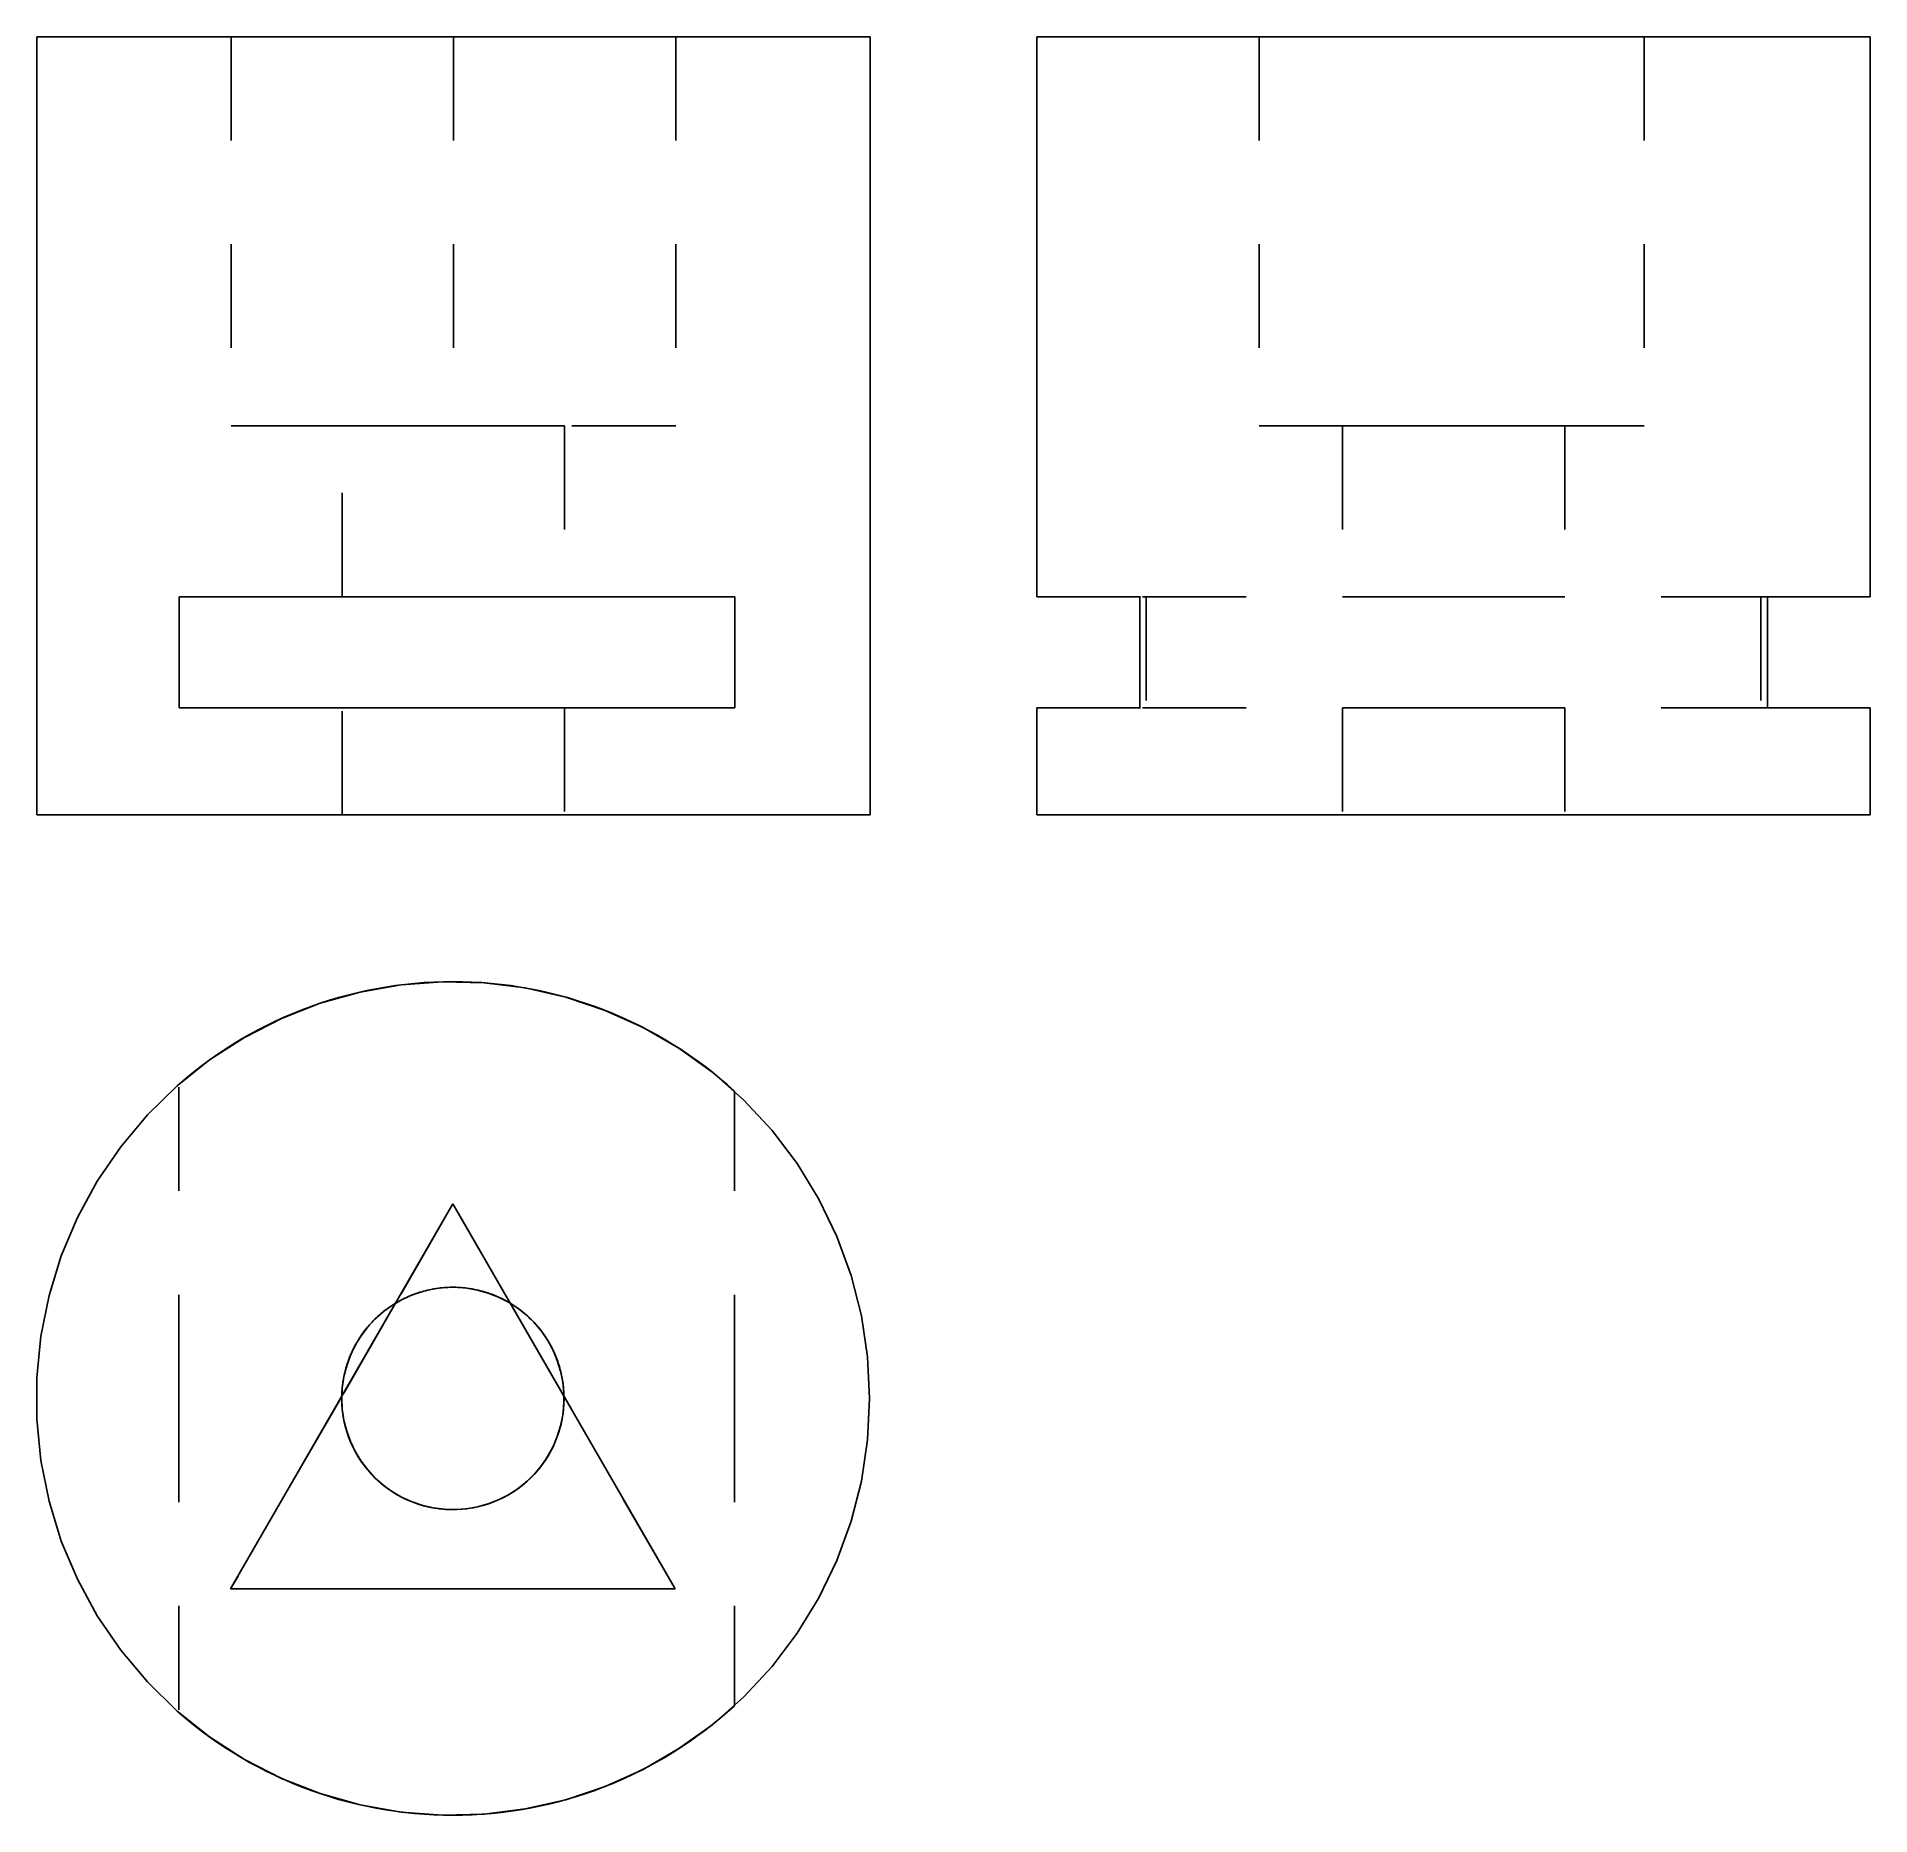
# Model space of a CAD drawing. Extents: x 0 to 1.77, y 0 to 1.71.
import ezdxf

# ---------------------------------------------------------------- set-up
doc = ezdxf.new("R2010")
doc.units = 0
doc.linetypes.add('HIDDEN', pattern=[0.040178, 0.026799, -0.013379])
for name, color, linetype in [('FRONT', 7, 'CONTINUOUS'), ('FRONT_HID', 7, 'HIDDEN'), ('LEFT', 7, 'CONTINUOUS'), ('LEFT_HID', 7, 'HIDDEN'), ('TOP', 7, 'CONTINUOUS'), ('TOP_HID', 7, 'HIDDEN')]:
    doc.layers.add(name, color=color, linetype=linetype)

msp = doc.modelspace()

# ---------------------------------------------------------------- linework, layer by layer
at = {"layer": 'FRONT'}
for p, q in [((0.803571, 1.714286), (0, 1.714286)), ((0, 1.714286), (0, 0.964286)), ((0.803571, 0.964286), (0.803571, 1.714286)), ((0.13747, 1.174496), (0.13747, 1.067353)), ((0.137471, 1.174496), (0.673185, 1.174496)), ((0.673185, 1.174496), (0.673185, 1.067353)), ((0.137471, 1.067353), (0.673185, 1.067353)), ((0.803571, 0.964286), (0, 0.964286))]:
    msp.add_line(p, q, dxfattribs=at)
at = {"layer": 'FRONT_HID', "linetype": 'HIDDEN'}
for p, q in [((0.1875, 1.714286), (0.616071, 1.714286)), ((0.401786, 1.714286), (0.1875, 1.714286)), ((0.1875, 1.714286), (0.1875, 1.339286)), ((0.616071, 1.714286), (0.401786, 1.714286)), ((0.401786, 1.714286), (0.401786, 1.339286)), ((0.616071, 1.714286), (0.616071, 1.339286)), ((0.1875, 1.339286), (0.616071, 1.339286)), ((0.294661, 1.339286), (0.1875, 1.339286)), ((0.294643, 1.174496), (0.294643, 1.339286)), ((0.294643, 1.339286), (0.294661, 1.339286)), ((0.508929, 1.339286), (0.294643, 1.339286)), ((0.346531, 1.339286), (0.294661, 1.339286)), ((0.294661, 1.339286), (0.346531, 1.339286)), ((0.401786, 1.339286), (0.346531, 1.339286)), ((0.346531, 1.339286), (0.45704, 1.339286)), ((0.45704, 1.339286), (0.401786, 1.339286)), ((0.508911, 1.339286), (0.45704, 1.339286)), ((0.45704, 1.339286), (0.508911, 1.339286)), ((0.616071, 1.339286), (0.508911, 1.339286)), ((0.508911, 1.339286), (0.508929, 1.339286)), ((0.508929, 1.339286), (0.508929, 1.174496)), ((0.294643, 1.174496), (0.13747, 1.174496)), ((0.508929, 1.174496), (0.294643, 1.174496)), ((0.294643, 1.174496), (0.508929, 1.174496)), ((0.673185, 1.174496), (0.508929, 1.174496)), ((0.13747, 1.067353), (0.294643, 1.067353)), ((0.508929, 1.067353), (0.294643, 1.067353)), ((0.294643, 1.067353), (0.508929, 1.067353)), ((0.294643, 0.964286), (0.294643, 1.067353)), ((0.508929, 1.067353), (0.673185, 1.067353)), ((0.508929, 1.067353), (0.508929, 0.964286)), ((0.294643, 0.964286), (0.508929, 0.964286)), ((0.508929, 0.964286), (0.294643, 0.964286))]:
    msp.add_line(p, q, dxfattribs=at)
at = {"layer": 'LEFT'}
for p, q in [((0.964286, 1.714286), (1.767857, 1.714286)), ((0.964286, 1.714286), (0.964286, 1.174496)), ((1.767857, 1.714286), (1.767857, 1.174496)), ((1.063467, 1.174496), (0.964286, 1.174496)), ((1.063467, 1.174496), (1.063467, 1.067353)), ((1.668676, 1.174496), (1.668676, 1.067353)), ((1.767857, 1.174496), (1.668676, 1.174496)), ((1.063467, 1.067353), (0.964286, 1.067353)), ((0.964286, 1.067353), (0.964286, 0.964286)), ((1.767857, 1.067353), (1.668676, 1.067353)), ((1.767857, 1.067353), (1.767857, 0.964286)), ((0.964286, 0.964286), (1.767857, 0.964286))]:
    msp.add_line(p, q, dxfattribs=at)
at = {"layer": 'LEFT_HID', "linetype": 'HIDDEN'}
for p, q in [((1.366071, 1.714286), (0.964286, 1.714286)), ((1.178571, 1.714286), (1.549725, 1.714286)), ((1.549725, 1.714286), (1.178571, 1.714286)), ((1.178571, 1.714286), (1.178571, 1.339286)), ((1.767857, 1.714286), (1.366071, 1.714286)), ((1.549725, 1.714286), (1.549725, 1.339286)), ((1.549725, 1.714286), (1.549725, 1.339286)), ((1.274275, 1.339286), (1.178571, 1.339286)), ((1.178571, 1.339286), (1.274275, 1.339286)), ((1.274275, 1.339286), (1.258929, 1.339286)), ((1.258929, 1.339286), (1.274275, 1.339286)), ((1.258929, 1.339286), (1.258929, 1.174496)), ((1.364117, 1.339286), (1.274275, 1.339286)), ((1.274275, 1.339286), (1.364117, 1.339286)), ((1.364117, 1.339286), (1.274275, 1.339286)), ((1.274275, 1.339286), (1.364117, 1.339286)), ((1.549725, 1.339286), (1.364117, 1.339286)), ((1.364117, 1.339286), (1.549725, 1.339286)), ((1.366071, 1.339286), (1.364117, 1.339286)), ((1.364117, 1.339286), (1.473214, 1.339286)), ((1.473214, 1.339286), (1.366071, 1.339286)), ((1.473214, 1.339286), (1.473214, 1.174496)), ((0.964286, 1.174496), (1.069804, 1.174496)), ((1.366071, 1.174496), (1.063467, 1.174496)), ((1.069804, 1.174496), (1.069804, 1.067353)), ((1.366071, 1.174496), (1.069804, 1.174496)), ((1.366071, 1.174496), (1.258929, 1.174496)), ((1.258929, 1.174496), (1.366071, 1.174496)), ((1.366071, 1.174496), (1.668676, 1.174496)), ((1.366071, 1.174496), (1.662339, 1.174496)), ((1.366071, 1.174496), (1.473214, 1.174496)), ((1.473214, 1.174496), (1.366071, 1.174496)), ((1.662339, 1.174496), (1.767857, 1.174496)), ((1.662339, 1.174496), (1.662339, 1.067353)), ((0.964286, 1.067353), (1.069804, 1.067353)), ((1.366071, 1.067353), (1.063467, 1.067353)), ((1.366071, 1.067353), (1.069804, 1.067353)), ((1.366071, 1.067353), (1.258929, 1.067353)), ((1.258929, 1.067353), (1.366071, 1.067353)), ((1.258929, 1.067353), (1.258929, 0.964286)), ((1.366071, 1.067353), (1.668676, 1.067353)), ((1.366071, 1.067353), (1.662339, 1.067353)), ((1.366071, 1.067353), (1.473214, 1.067353)), ((1.473214, 1.067353), (1.366071, 1.067353)), ((1.473214, 1.067353), (1.473214, 0.964286)), ((1.662339, 1.067353), (1.767857, 1.067353)), ((1.366071, 0.964286), (0.964286, 0.964286)), ((1.366071, 0.964286), (1.258929, 0.964286)), ((1.258929, 0.964286), (1.473214, 0.964286)), ((1.767857, 0.964286), (1.366071, 0.964286)), ((1.473214, 0.964286), (1.366071, 0.964286))]:
    msp.add_line(p, q, dxfattribs=at)
at = {"layer": 'TOP'}
for p, q in [((0.351327, 0.800453), (0.311881, 0.793498)), ((0.391269, 0.803447), (0.351327, 0.800453)), ((0.431312, 0.802448), (0.391269, 0.803447)), ((0.471056, 0.797467), (0.431312, 0.802448)), ((0.510106, 0.788554), (0.471056, 0.797467)), ((0.273323, 0.782649), (0.236037, 0.768016)), ((0.311881, 0.793498), (0.273323, 0.782649)), ((0.548075, 0.775797), (0.510106, 0.788554)), ((0.236037, 0.768016), (0.200393, 0.749742)), ((0.584585, 0.759323), (0.548075, 0.775797)), ((0.200393, 0.749742), (0.166746, 0.728011)), ((0.619274, 0.739296), (0.584585, 0.759323)), ((0.166746, 0.728011), (0.13543, 0.703037)), ((0.651796, 0.715914), (0.619274, 0.739296)), ((0.681828, 0.689411), (0.651796, 0.715914)), ((0.13543, 0.703037), (0.106756, 0.675069)), ((0.106756, 0.675069), (0.08101, 0.644386)), ((0.709072, 0.660049), (0.681828, 0.689411)), ((0.733257, 0.62812), (0.709072, 0.660049)), ((0.08101, 0.644386), (0.058446, 0.611291)), ((0.754143, 0.593941), (0.733257, 0.62812)), ((0.058446, 0.611291), (0.03929, 0.576114)), ((0.401286, 0.589286), (0.187001, 0.218132)), ((0.615572, 0.218132), (0.401286, 0.589286)), ((0.771522, 0.557853), (0.754143, 0.593941)), ((0.03929, 0.576114), (0.023731, 0.539205)), ((0.785222, 0.520214), (0.771522, 0.557853)), ((0.023731, 0.539205), (0.011925, 0.500929)), ((0.795106, 0.481398), (0.785222, 0.520214)), ((0.011925, 0.500929), (0.003988, 0.461669)), ((0.347619, 0.494519), (0.349222, 0.495428)), ((0.349222, 0.495428), (0.35084, 0.49631)), ((0.35084, 0.49631), (0.352473, 0.497163)), ((0.352473, 0.497163), (0.354121, 0.497989)), ((0.354121, 0.497989), (0.355783, 0.498786)), ((0.355783, 0.498786), (0.357458, 0.499554)), ((0.357458, 0.499554), (0.359146, 0.500294)), ((0.359146, 0.500294), (0.360847, 0.501004)), ((0.360847, 0.501004), (0.362559, 0.501685)), ((0.362559, 0.501685), (0.364283, 0.502336)), ((0.364283, 0.502336), (0.366018, 0.502958)), ((0.366018, 0.502958), (0.367764, 0.503549)), ((0.367764, 0.503549), (0.369519, 0.504111)), ((0.369519, 0.504111), (0.371284, 0.504642)), ((0.371284, 0.504642), (0.373057, 0.505143)), ((0.373057, 0.505143), (0.374839, 0.505613)), ((0.374839, 0.505613), (0.376629, 0.506053)), ((0.376629, 0.506053), (0.378426, 0.506461)), ((0.378426, 0.506461), (0.38023, 0.506839)), ((0.38023, 0.506839), (0.38204, 0.507186)), ((0.38204, 0.507186), (0.383856, 0.507501)), ((0.383856, 0.507501), (0.385677, 0.507785)), ((0.385677, 0.507785), (0.387502, 0.508038)), ((0.387502, 0.508038), (0.389332, 0.50826)), ((0.389332, 0.50826), (0.391165, 0.508449)), ((0.391165, 0.508449), (0.393001, 0.508608)), ((0.393001, 0.508608), (0.39484, 0.508734)), ((0.39484, 0.508734), (0.39668, 0.50883)), ((0.39668, 0.50883), (0.398522, 0.508893)), ((0.398522, 0.508893), (0.400365, 0.508925)), ((0.400365, 0.508925), (0.402208, 0.508925)), ((0.402208, 0.508925), (0.40405, 0.508893)), ((0.40405, 0.508893), (0.405892, 0.50883)), ((0.405892, 0.50883), (0.407733, 0.508734)), ((0.407733, 0.508734), (0.409571, 0.508608)), ((0.409571, 0.508608), (0.411408, 0.508449)), ((0.411408, 0.508449), (0.413241, 0.50826)), ((0.413241, 0.50826), (0.41507, 0.508038)), ((0.41507, 0.508038), (0.416896, 0.507785)), ((0.416896, 0.507785), (0.418717, 0.507501)), ((0.418717, 0.507501), (0.420533, 0.507186)), ((0.420533, 0.507186), (0.422343, 0.506839)), ((0.422343, 0.506839), (0.424146, 0.506461)), ((0.424146, 0.506461), (0.425944, 0.506053)), ((0.425944, 0.506053), (0.427733, 0.505613)), ((0.427733, 0.505613), (0.429515, 0.505143)), ((0.429515, 0.505143), (0.431289, 0.504642)), ((0.431289, 0.504642), (0.433054, 0.504111)), ((0.433054, 0.504111), (0.434809, 0.503549)), ((0.434809, 0.503549), (0.436554, 0.502958)), ((0.436554, 0.502958), (0.438289, 0.502336)), ((0.438289, 0.502336), (0.440013, 0.501685)), ((0.440013, 0.501685), (0.441726, 0.501004)), ((0.441726, 0.501004), (0.443426, 0.500294)), ((0.443426, 0.500294), (0.445115, 0.499554)), ((0.445115, 0.499554), (0.44679, 0.498786)), ((0.44679, 0.498786), (0.448451, 0.497989)), ((0.448451, 0.497989), (0.450099, 0.497163)), ((0.450099, 0.497163), (0.451733, 0.49631)), ((0.451733, 0.49631), (0.453351, 0.495428)), ((0.453351, 0.495428), (0.454954, 0.494519)), ((0.346032, 0.493582), (0.347619, 0.494519)), ((0.454954, 0.494519), (0.456541, 0.493582)), ((0.801075, 0.441791), (0.795106, 0.481398)), ((0.003988, 0.461669), (0, 0.421813)), ((0.803072, 0.401786), (0.801075, 0.441791)), ((0, 0.421813), (0, 0.381758)), ((0.294143, 0.401786), (0.294161, 0.40374)), ((0.294278, 0.396414), (0.294143, 0.401786)), ((0.294682, 0.391056), (0.294278, 0.396414)), ((0.295354, 0.385725), (0.294682, 0.391056)), ((0.508068, 0.393002), (0.507494, 0.387659)), ((0.508375, 0.398366), (0.508068, 0.393002)), ((0.508411, 0.40374), (0.508375, 0.398366)), ((0.801075, 0.361781), (0.803072, 0.401786)), ((0, 0.381758), (0.003988, 0.341903)), ((0.296292, 0.380434), (0.295354, 0.385725)), ((0.297495, 0.375197), (0.296292, 0.380434)), ((0.298958, 0.370027), (0.297495, 0.375197)), ((0.504176, 0.371898), (0.502548, 0.366778)), ((0.505545, 0.377094), (0.504176, 0.371898)), ((0.506652, 0.382352), (0.505545, 0.377094)), ((0.507494, 0.387659), (0.506652, 0.382352)), ((0.300679, 0.364937), (0.298958, 0.370027)), ((0.302653, 0.359939), (0.300679, 0.364937)), ((0.304875, 0.355047), (0.302653, 0.359939)), ((0.30734, 0.350272), (0.304875, 0.355047)), ((0.498534, 0.356813), (0.496157, 0.351994)), ((0.500666, 0.361745), (0.498534, 0.356813)), ((0.502548, 0.366778), (0.500666, 0.361745)), ((0.795106, 0.322173), (0.801075, 0.361781)), ((0.003988, 0.341903), (0.011925, 0.302642)), ((0.310041, 0.345627), (0.30734, 0.350272)), ((0.312971, 0.341123), (0.310041, 0.345627)), ((0.316123, 0.336771), (0.312971, 0.341123)), ((0.31949, 0.332584), (0.316123, 0.336771)), ((0.487621, 0.338335), (0.484331, 0.334087)), ((0.490693, 0.342744), (0.487621, 0.338335)), ((0.493541, 0.3473), (0.490693, 0.342744)), ((0.496157, 0.351994), (0.493541, 0.3473)), ((0.323062, 0.32857), (0.31949, 0.332584)), ((0.326831, 0.32474), (0.323062, 0.32857)), ((0.330788, 0.321104), (0.326831, 0.32474)), ((0.334921, 0.317671), (0.330788, 0.321104)), ((0.469174, 0.318895), (0.464933, 0.315596)), ((0.473245, 0.322403), (0.469174, 0.318895)), ((0.477134, 0.326111), (0.473245, 0.322403)), ((0.480833, 0.330008), (0.477134, 0.326111)), ((0.484331, 0.334087), (0.480833, 0.330008)), ((0.785222, 0.283357), (0.795106, 0.322173)), ((0.011925, 0.302642), (0.023731, 0.264367)), ((0.339222, 0.31445), (0.334921, 0.317671)), ((0.343678, 0.311448), (0.339222, 0.31445)), ((0.34828, 0.308673), (0.343678, 0.311448)), ((0.353015, 0.306133), (0.34828, 0.308673)), ((0.357871, 0.303833), (0.353015, 0.306133)), ((0.362836, 0.30178), (0.357871, 0.303833)), ((0.367899, 0.299978), (0.362836, 0.30178)), ((0.436525, 0.300604), (0.431408, 0.298964)), ((0.441553, 0.302498), (0.436525, 0.300604)), ((0.446481, 0.304641), (0.441553, 0.302498)), ((0.451294, 0.307029), (0.446481, 0.304641)), ((0.455982, 0.309655), (0.451294, 0.307029)), ((0.460532, 0.312513), (0.455982, 0.309655)), ((0.464933, 0.315596), (0.460532, 0.312513)), ((0.373045, 0.298432), (0.367899, 0.299978)), ((0.378262, 0.297146), (0.373045, 0.298432)), ((0.383537, 0.296123), (0.378262, 0.297146)), ((0.388857, 0.295366), (0.383537, 0.296123)), ((0.394208, 0.294877), (0.388857, 0.295366)), ((0.399576, 0.294656), (0.394208, 0.294877)), ((0.40495, 0.294705), (0.399576, 0.294656)), ((0.410313, 0.295024), (0.40495, 0.294705)), ((0.415655, 0.295611), (0.410313, 0.295024)), ((0.42096, 0.296465), (0.415655, 0.295611)), ((0.426215, 0.297583), (0.42096, 0.296465)), ((0.431408, 0.298964), (0.426215, 0.297583)), ((0.771522, 0.245718), (0.785222, 0.283357)), ((0.023731, 0.264367), (0.03929, 0.227457)), ((0.754143, 0.20963), (0.771522, 0.245718)), ((0.03929, 0.227457), (0.058446, 0.19228)), ((0.187001, 0.218132), (0.615572, 0.218132)), ((0.733257, 0.175452), (0.754143, 0.20963)), ((0.058446, 0.19228), (0.08101, 0.159186)), ((0.08101, 0.159186), (0.106756, 0.128502)), ((0.709072, 0.143523), (0.733257, 0.175452)), ((0.681828, 0.114161), (0.709072, 0.143523)), ((0.106756, 0.128502), (0.13543, 0.100534)), ((0.651796, 0.087657), (0.681828, 0.114161)), ((0.13543, 0.100534), (0.166746, 0.075561)), ((0.166746, 0.075561), (0.200393, 0.053829)), ((0.619274, 0.064275), (0.651796, 0.087657)), ((0.200393, 0.053829), (0.236037, 0.035556)), ((0.584585, 0.044248), (0.619274, 0.064275)), ((0.236037, 0.035556), (0.273323, 0.020922)), ((0.548075, 0.027774), (0.584585, 0.044248)), ((0.273323, 0.020922), (0.311881, 0.010074)), ((0.510106, 0.015017), (0.548075, 0.027774)), ((0.311881, 0.010074), (0.351327, 0.003118)), ((0.351327, 0.003118), (0.391269, 0.000125)), ((0.391269, 0.000125), (0.431312, 0.001123)), ((0.431312, 0.001123), (0.471056, 0.006104)), ((0.471056, 0.006104), (0.510106, 0.015017))]:
    msp.add_line(p, q, dxfattribs=at)
at = {"layer": 'TOP_HID', "linetype": 'HIDDEN'}
for p, q in [((0.318211, 0.794889), (0.32734, 0.796708)), ((0.318211, 0.794889), (0.32734, 0.796708)), ((0.32734, 0.796708), (0.336508, 0.798315)), ((0.32734, 0.796708), (0.336508, 0.798315)), ((0.336508, 0.798315), (0.345712, 0.799709)), ((0.336508, 0.798315), (0.345712, 0.799709)), ((0.345712, 0.799709), (0.354945, 0.80089)), ((0.345712, 0.799709), (0.354945, 0.80089)), ((0.354945, 0.80089), (0.364203, 0.801856)), ((0.354945, 0.80089), (0.364203, 0.801856)), ((0.364203, 0.801856), (0.373481, 0.802608)), ((0.364203, 0.801856), (0.373481, 0.802608)), ((0.373481, 0.802608), (0.382774, 0.803145)), ((0.373481, 0.802608), (0.382774, 0.803145)), ((0.382774, 0.803145), (0.392077, 0.803466)), ((0.382774, 0.803145), (0.392077, 0.803466)), ((0.392077, 0.803466), (0.401384, 0.803571)), ((0.392077, 0.803466), (0.401384, 0.803571)), ((0.401384, 0.803571), (0.410692, 0.803461)), ((0.401384, 0.803571), (0.410692, 0.803461)), ((0.410692, 0.803461), (0.419995, 0.803136)), ((0.410692, 0.803461), (0.419995, 0.803136)), ((0.419995, 0.803136), (0.429287, 0.802595)), ((0.419995, 0.803136), (0.429287, 0.802595)), ((0.429287, 0.802595), (0.438565, 0.801838)), ((0.429287, 0.802595), (0.438565, 0.801838)), ((0.438565, 0.801838), (0.447822, 0.800867)), ((0.438565, 0.801838), (0.447822, 0.800867)), ((0.447822, 0.800867), (0.457055, 0.799682)), ((0.447822, 0.800867), (0.457055, 0.799682)), ((0.457055, 0.799682), (0.466258, 0.798283)), ((0.457055, 0.799682), (0.466258, 0.798283)), ((0.466258, 0.798283), (0.475425, 0.796672)), ((0.466258, 0.798283), (0.475425, 0.796672)), ((0.475425, 0.796672), (0.484553, 0.794848)), ((0.475425, 0.796672), (0.484553, 0.794848)), ((0.255828, 0.776317), (0.264544, 0.779586)), ((0.255828, 0.776317), (0.264544, 0.779586)), ((0.264544, 0.779586), (0.273333, 0.782653)), ((0.264544, 0.779586), (0.273333, 0.782653)), ((0.273333, 0.782653), (0.28219, 0.785515)), ((0.273333, 0.782653), (0.28219, 0.785515)), ((0.28219, 0.785515), (0.291111, 0.788171)), ((0.28219, 0.785515), (0.291111, 0.788171)), ((0.291111, 0.788171), (0.300092, 0.790619)), ((0.291111, 0.788171), (0.300092, 0.790619)), ((0.300092, 0.790619), (0.309127, 0.792859)), ((0.300092, 0.790619), (0.309127, 0.792859)), ((0.309127, 0.792859), (0.318211, 0.794889)), ((0.309127, 0.792859), (0.318211, 0.794889)), ((0.484553, 0.794848), (0.493637, 0.792814)), ((0.484553, 0.794848), (0.493637, 0.792814)), ((0.493637, 0.792814), (0.50267, 0.79057)), ((0.493637, 0.792814), (0.50267, 0.79057)), ((0.50267, 0.79057), (0.51165, 0.788117)), ((0.50267, 0.79057), (0.51165, 0.788117)), ((0.51165, 0.788117), (0.52057, 0.785456)), ((0.51165, 0.788117), (0.52057, 0.785456)), ((0.52057, 0.785456), (0.529426, 0.78259)), ((0.52057, 0.785456), (0.529426, 0.78259)), ((0.529426, 0.78259), (0.538213, 0.779519)), ((0.529426, 0.78259), (0.538213, 0.779519)), ((0.538213, 0.779519), (0.546927, 0.776246)), ((0.538213, 0.779519), (0.546927, 0.776246)), ((0.213515, 0.756995), (0.221794, 0.761249)), ((0.213515, 0.756995), (0.221794, 0.761249)), ((0.221794, 0.761249), (0.230169, 0.765311)), ((0.221794, 0.761249), (0.230169, 0.765311)), ((0.230169, 0.765311), (0.238637, 0.769178)), ((0.230169, 0.765311), (0.238637, 0.769178)), ((0.238637, 0.769178), (0.247191, 0.772847)), ((0.238637, 0.769178), (0.247191, 0.772847)), ((0.247191, 0.772847), (0.255828, 0.776317)), ((0.247191, 0.772847), (0.255828, 0.776317)), ((0.546927, 0.776246), (0.555563, 0.772772)), ((0.546927, 0.776246), (0.555563, 0.772772)), ((0.555563, 0.772772), (0.564115, 0.769098)), ((0.555563, 0.772772), (0.564115, 0.769098)), ((0.564115, 0.769098), (0.572581, 0.765228)), ((0.564115, 0.769098), (0.572581, 0.765228)), ((0.572581, 0.765228), (0.580954, 0.761162)), ((0.572581, 0.765228), (0.580954, 0.761162)), ((0.580954, 0.761162), (0.589231, 0.756903)), ((0.580954, 0.761162), (0.589231, 0.756903)), ((0.18145, 0.738094), (0.189299, 0.743097)), ((0.18145, 0.738094), (0.189299, 0.743097)), ((0.189299, 0.743097), (0.197263, 0.747916)), ((0.189299, 0.743097), (0.197263, 0.747916)), ((0.197263, 0.747916), (0.205336, 0.75255)), ((0.197263, 0.747916), (0.205336, 0.75255)), ((0.205336, 0.75255), (0.213515, 0.756995)), ((0.205336, 0.75255), (0.213515, 0.756995)), ((0.589231, 0.756903), (0.597407, 0.752454)), ((0.589231, 0.756903), (0.597407, 0.752454)), ((0.597407, 0.752454), (0.605478, 0.747817)), ((0.597407, 0.752454), (0.605478, 0.747817)), ((0.605478, 0.747817), (0.61344, 0.742993)), ((0.605478, 0.747817), (0.61344, 0.742993)), ((0.61344, 0.742993), (0.621287, 0.737987)), ((0.61344, 0.742993), (0.621287, 0.737987)), ((0.158624, 0.722015), (0.166108, 0.727551)), ((0.158624, 0.722015), (0.166108, 0.727551)), ((0.166108, 0.727551), (0.173718, 0.732912)), ((0.166108, 0.727551), (0.173718, 0.732912)), ((0.173718, 0.732912), (0.18145, 0.738094)), ((0.173718, 0.732912), (0.18145, 0.738094)), ((0.621287, 0.737987), (0.629016, 0.7328)), ((0.621287, 0.737987), (0.629016, 0.7328)), ((0.629016, 0.7328), (0.636624, 0.727436)), ((0.629016, 0.7328), (0.636624, 0.727436)), ((0.636624, 0.727436), (0.644104, 0.721897)), ((0.636624, 0.727436), (0.644104, 0.721897)), ((0.136971, 0.70439), (0.144052, 0.710432)), ((0.136971, 0.70439), (0.144052, 0.710432)), ((0.144052, 0.710432), (0.151271, 0.716308)), ((0.144052, 0.710432), (0.151271, 0.716308)), ((0.151271, 0.716308), (0.158624, 0.722015)), ((0.151271, 0.716308), (0.158624, 0.722015)), ((0.644104, 0.721897), (0.651455, 0.716186)), ((0.644104, 0.721897), (0.651455, 0.716186)), ((0.651455, 0.716186), (0.658671, 0.710306)), ((0.651455, 0.716186), (0.658671, 0.710306)), ((0.658671, 0.710306), (0.665749, 0.704261)), ((0.658671, 0.710306), (0.665749, 0.704261)), ((0.136971, 0.401786), (0.136971, 0.70439)), ((0.136971, 0.401786), (0.136971, 0.70439)), ((0.665749, 0.704261), (0.672685, 0.698053)), ((0.665749, 0.704261), (0.672685, 0.698053)), ((0.672685, 0.401786), (0.672685, 0.698053)), ((0.672685, 0.401786), (0.672685, 0.698053)), ((0.401286, 0.589286), (0.346032, 0.493582)), ((0.456541, 0.493582), (0.401286, 0.589286)), ((0.343156, 0.491788), (0.352407, 0.497129)), ((0.347715, 0.494574), (0.352407, 0.497129)), ((0.347715, 0.494574), (0.352407, 0.497129)), ((0.352407, 0.497129), (0.362143, 0.501522)), ((0.352407, 0.497129), (0.35722, 0.499447)), ((0.352407, 0.497129), (0.35722, 0.499447)), ((0.35722, 0.499447), (0.362143, 0.501522)), ((0.35722, 0.499447), (0.362143, 0.501522)), ((0.362143, 0.501522), (0.372268, 0.504924)), ((0.362143, 0.501522), (0.367163, 0.503349)), ((0.362143, 0.501522), (0.367163, 0.503349)), ((0.367163, 0.503349), (0.372268, 0.504924)), ((0.367163, 0.503349), (0.372268, 0.504924)), ((0.372268, 0.504924), (0.382681, 0.507301)), ((0.372268, 0.504924), (0.377445, 0.506242)), ((0.372268, 0.504924), (0.377445, 0.506242)), ((0.377445, 0.506242), (0.382681, 0.507301)), ((0.377445, 0.506242), (0.382681, 0.507301)), ((0.382681, 0.507301), (0.393279, 0.508629)), ((0.382681, 0.507301), (0.387964, 0.508097)), ((0.382681, 0.507301), (0.387964, 0.508097)), ((0.387964, 0.508097), (0.393279, 0.508629)), ((0.387964, 0.508097), (0.393279, 0.508629)), ((0.393279, 0.508629), (0.403957, 0.508895)), ((0.393279, 0.508629), (0.398615, 0.508895)), ((0.393279, 0.508629), (0.398615, 0.508895)), ((0.398615, 0.508895), (0.403957, 0.508895)), ((0.398615, 0.508895), (0.403957, 0.508895)), ((0.403957, 0.508895), (0.414609, 0.508097)), ((0.403957, 0.508895), (0.409293, 0.508629)), ((0.403957, 0.508895), (0.409293, 0.508629)), ((0.409293, 0.508629), (0.414609, 0.508097)), ((0.409293, 0.508629), (0.414609, 0.508097)), ((0.414609, 0.508097), (0.425128, 0.506242)), ((0.414609, 0.508097), (0.419891, 0.507301)), ((0.414609, 0.508097), (0.419891, 0.507301)), ((0.419891, 0.507301), (0.425128, 0.506242)), ((0.419891, 0.507301), (0.425128, 0.506242)), ((0.425128, 0.506242), (0.43541, 0.503349)), ((0.425128, 0.506242), (0.430305, 0.504924)), ((0.425128, 0.506242), (0.430305, 0.504924)), ((0.430305, 0.504924), (0.43541, 0.503349)), ((0.430305, 0.504924), (0.43541, 0.503349)), ((0.43541, 0.503349), (0.445353, 0.499447)), ((0.43541, 0.503349), (0.44043, 0.501522)), ((0.43541, 0.503349), (0.44043, 0.501522)), ((0.44043, 0.501522), (0.445353, 0.499447)), ((0.44043, 0.501522), (0.445353, 0.499447)), ((0.445353, 0.499447), (0.454858, 0.494574)), ((0.445353, 0.499447), (0.450166, 0.497129)), ((0.445353, 0.499447), (0.450166, 0.497129)), ((0.450166, 0.497129), (0.454858, 0.494574)), ((0.450166, 0.497129), (0.454858, 0.494574)), ((0.346032, 0.493582), (0.294161, 0.40374)), ((0.31921, 0.470656), (0.326475, 0.478486)), ((0.322745, 0.474661), (0.326475, 0.478486)), ((0.322745, 0.474661), (0.326475, 0.478486)), ((0.324537, 0.476546), (0.325746, 0.477768)), ((0.325746, 0.477768), (0.326975, 0.47897)), ((0.326475, 0.478486), (0.334484, 0.485553)), ((0.326475, 0.478486), (0.330391, 0.482119)), ((0.326475, 0.478486), (0.330391, 0.482119)), ((0.326975, 0.47897), (0.328222, 0.480152)), ((0.328222, 0.480152), (0.329489, 0.481314)), ((0.329489, 0.481314), (0.330774, 0.482455)), ((0.330391, 0.482119), (0.334484, 0.485553)), ((0.330391, 0.482119), (0.334484, 0.485553)), ((0.330774, 0.482455), (0.332077, 0.483576)), ((0.332077, 0.483576), (0.333398, 0.484676)), ((0.333398, 0.484676), (0.334737, 0.485754)), ((0.334484, 0.485553), (0.343156, 0.491788)), ((0.334484, 0.485553), (0.338742, 0.488779)), ((0.334484, 0.485553), (0.338742, 0.488779)), ((0.334737, 0.485754), (0.336092, 0.486811)), ((0.336092, 0.486811), (0.337465, 0.487846)), ((0.337465, 0.487846), (0.338854, 0.488859)), ((0.338742, 0.488779), (0.343156, 0.491788)), ((0.338742, 0.488779), (0.343156, 0.491788)), ((0.338854, 0.488859), (0.340259, 0.489849)), ((0.340259, 0.489849), (0.341679, 0.490817)), ((0.341679, 0.490817), (0.343115, 0.491762)), ((0.343115, 0.491762), (0.344566, 0.492683)), ((0.343156, 0.491788), (0.347715, 0.494574)), ((0.343156, 0.491788), (0.347715, 0.494574)), ((0.344566, 0.492683), (0.346032, 0.493582)), ((0.454858, 0.494574), (0.46383, 0.488779)), ((0.454858, 0.494574), (0.459416, 0.491788)), ((0.454858, 0.494574), (0.459416, 0.491788)), ((0.508411, 0.40374), (0.456541, 0.493582)), ((0.456541, 0.493582), (0.458007, 0.492683)), ((0.458007, 0.492683), (0.459457, 0.491762)), ((0.459416, 0.491788), (0.46383, 0.488779)), ((0.459416, 0.491788), (0.46383, 0.488779)), ((0.459457, 0.491762), (0.460893, 0.490817)), ((0.460893, 0.490817), (0.462314, 0.489849)), ((0.462314, 0.489849), (0.463719, 0.488859)), ((0.463719, 0.488859), (0.465108, 0.487846)), ((0.46383, 0.488779), (0.472181, 0.482119)), ((0.46383, 0.488779), (0.468089, 0.485553)), ((0.46383, 0.488779), (0.468089, 0.485553)), ((0.465108, 0.487846), (0.46648, 0.486811)), ((0.46648, 0.486811), (0.467836, 0.485754)), ((0.467836, 0.485754), (0.469174, 0.484676)), ((0.468089, 0.485553), (0.472181, 0.482119)), ((0.468089, 0.485553), (0.472181, 0.482119)), ((0.469174, 0.484676), (0.470495, 0.483576)), ((0.470495, 0.483576), (0.471799, 0.482455)), ((0.471799, 0.482455), (0.473084, 0.481314)), ((0.472181, 0.482119), (0.479828, 0.474661)), ((0.472181, 0.482119), (0.476097, 0.478486)), ((0.472181, 0.482119), (0.476097, 0.478486)), ((0.473084, 0.481314), (0.47435, 0.480152)), ((0.47435, 0.480152), (0.475598, 0.47897)), ((0.475598, 0.47897), (0.476827, 0.477768)), ((0.476097, 0.478486), (0.479828, 0.474661)), ((0.476097, 0.478486), (0.479828, 0.474661)), ((0.476827, 0.477768), (0.478036, 0.476546)), ((0.307191, 0.453027), (0.312761, 0.462141)), ((0.309862, 0.457654), (0.312761, 0.462141)), ((0.309862, 0.457654), (0.312761, 0.462141)), ((0.310721, 0.459035), (0.311651, 0.46048)), ((0.311651, 0.46048), (0.312604, 0.461911)), ((0.312604, 0.461911), (0.31358, 0.463326)), ((0.312761, 0.462141), (0.31921, 0.470656)), ((0.312761, 0.462141), (0.315879, 0.466479)), ((0.312761, 0.462141), (0.315879, 0.466479)), ((0.31358, 0.463326), (0.314578, 0.464725)), ((0.314578, 0.464725), (0.315599, 0.466108)), ((0.315599, 0.466108), (0.316642, 0.467474)), ((0.315879, 0.466479), (0.31921, 0.470656)), ((0.315879, 0.466479), (0.31921, 0.470656)), ((0.316642, 0.467474), (0.317707, 0.468823)), ((0.317707, 0.468823), (0.318793, 0.470156)), ((0.318793, 0.470156), (0.3199, 0.47147)), ((0.31921, 0.470656), (0.322745, 0.474661)), ((0.31921, 0.470656), (0.322745, 0.474661)), ((0.3199, 0.47147), (0.321029, 0.472767)), ((0.321029, 0.472767), (0.322178, 0.474045)), ((0.322178, 0.474045), (0.323347, 0.475305)), ((0.323347, 0.475305), (0.324537, 0.476546)), ((0.478036, 0.476546), (0.479225, 0.475305)), ((0.479225, 0.475305), (0.480395, 0.474045)), ((0.479828, 0.474661), (0.486693, 0.466479)), ((0.479828, 0.474661), (0.483362, 0.470656)), ((0.479828, 0.474661), (0.483362, 0.470656)), ((0.480395, 0.474045), (0.481544, 0.472767)), ((0.481544, 0.472767), (0.482672, 0.47147)), ((0.482672, 0.47147), (0.48378, 0.470156)), ((0.483362, 0.470656), (0.486693, 0.466479)), ((0.483362, 0.470656), (0.486693, 0.466479)), ((0.48378, 0.470156), (0.484866, 0.468823)), ((0.484866, 0.468823), (0.485931, 0.467474)), ((0.485931, 0.467474), (0.486973, 0.466108)), ((0.486693, 0.466479), (0.49271, 0.457654)), ((0.486693, 0.466479), (0.489812, 0.462141)), ((0.486693, 0.466479), (0.489812, 0.462141)), ((0.486973, 0.466108), (0.487994, 0.464725)), ((0.487994, 0.464725), (0.488993, 0.463326)), ((0.488993, 0.463326), (0.489969, 0.461911)), ((0.489812, 0.462141), (0.49271, 0.457654)), ((0.489812, 0.462141), (0.49271, 0.457654)), ((0.489969, 0.461911), (0.490922, 0.46048)), ((0.490922, 0.46048), (0.491852, 0.459035)), ((0.298903, 0.433367), (0.302557, 0.443404)), ((0.300605, 0.438431), (0.302557, 0.443404)), ((0.300605, 0.438431), (0.302557, 0.443404)), ((0.30144, 0.440649), (0.302076, 0.442246)), ((0.302076, 0.442246), (0.302738, 0.443832)), ((0.302557, 0.443404), (0.307191, 0.453027)), ((0.302557, 0.443404), (0.304754, 0.448273)), ((0.302557, 0.443404), (0.304754, 0.448273)), ((0.302738, 0.443832), (0.303426, 0.445408)), ((0.303426, 0.445408), (0.304138, 0.446972)), ((0.304138, 0.446972), (0.304875, 0.448525)), ((0.304754, 0.448273), (0.307191, 0.453027)), ((0.304754, 0.448273), (0.307191, 0.453027)), ((0.304875, 0.448525), (0.305638, 0.450065)), ((0.305638, 0.450065), (0.306424, 0.451593)), ((0.306424, 0.451593), (0.307236, 0.453109)), ((0.307191, 0.453027), (0.309862, 0.457654)), ((0.307191, 0.453027), (0.309862, 0.457654)), ((0.307236, 0.453109), (0.308071, 0.454611)), ((0.308071, 0.454611), (0.308931, 0.4561)), ((0.308931, 0.4561), (0.309814, 0.457574)), ((0.309814, 0.457574), (0.310721, 0.459035)), ((0.491852, 0.459035), (0.492759, 0.457574)), ((0.49271, 0.457654), (0.497819, 0.448273)), ((0.49271, 0.457654), (0.495381, 0.453027)), ((0.49271, 0.457654), (0.495381, 0.453027)), ((0.492759, 0.457574), (0.493642, 0.4561)), ((0.493642, 0.4561), (0.494501, 0.454611)), ((0.494501, 0.454611), (0.495337, 0.453109)), ((0.495337, 0.453109), (0.496148, 0.451593)), ((0.495381, 0.453027), (0.497819, 0.448273)), ((0.495381, 0.453027), (0.497819, 0.448273)), ((0.496148, 0.451593), (0.496935, 0.450065)), ((0.496935, 0.450065), (0.497697, 0.448525)), ((0.497697, 0.448525), (0.498435, 0.446972)), ((0.497819, 0.448273), (0.501968, 0.438431)), ((0.497819, 0.448273), (0.500016, 0.443404)), ((0.497819, 0.448273), (0.500016, 0.443404)), ((0.498435, 0.446972), (0.499147, 0.445408)), ((0.499147, 0.445408), (0.499834, 0.443832)), ((0.499834, 0.443832), (0.500496, 0.442246)), ((0.500016, 0.443404), (0.501968, 0.438431)), ((0.500016, 0.443404), (0.501968, 0.438431)), ((0.500496, 0.442246), (0.501132, 0.440649)), ((0.296268, 0.423016), (0.298903, 0.433367)), ((0.296268, 0.423016), (0.297457, 0.428224)), ((0.296268, 0.423016), (0.297457, 0.428224)), ((0.296514, 0.4242), (0.296887, 0.425878)), ((0.296887, 0.425878), (0.297287, 0.42755)), ((0.297287, 0.42755), (0.297714, 0.429215)), ((0.297457, 0.428224), (0.298903, 0.433367)), ((0.297457, 0.428224), (0.298903, 0.433367)), ((0.297714, 0.429215), (0.298167, 0.430873)), ((0.298167, 0.430873), (0.298647, 0.432523)), ((0.298647, 0.432523), (0.299153, 0.434166)), ((0.298903, 0.433367), (0.300605, 0.438431)), ((0.298903, 0.433367), (0.300605, 0.438431)), ((0.299153, 0.434166), (0.299686, 0.4358)), ((0.299686, 0.4358), (0.300245, 0.437426)), ((0.300245, 0.437426), (0.30083, 0.439042)), ((0.30083, 0.439042), (0.30144, 0.440649)), ((0.501132, 0.440649), (0.501743, 0.439042)), ((0.501743, 0.439042), (0.502328, 0.437426)), ((0.501968, 0.438431), (0.505116, 0.428224)), ((0.501968, 0.438431), (0.503669, 0.433367)), ((0.501968, 0.438431), (0.503669, 0.433367)), ((0.502328, 0.437426), (0.502886, 0.4358)), ((0.502886, 0.4358), (0.503419, 0.434166)), ((0.503419, 0.434166), (0.503925, 0.432523)), ((0.503669, 0.433367), (0.505116, 0.428224)), ((0.503669, 0.433367), (0.505116, 0.428224)), ((0.503925, 0.432523), (0.504405, 0.430873)), ((0.504405, 0.430873), (0.504859, 0.429215)), ((0.504859, 0.429215), (0.505285, 0.42755)), ((0.505116, 0.428224), (0.507232, 0.417755)), ((0.505116, 0.428224), (0.506305, 0.423016)), ((0.505116, 0.428224), (0.506305, 0.423016)), ((0.505285, 0.42755), (0.505685, 0.425878)), ((0.505685, 0.425878), (0.506058, 0.4242)), ((0.294143, 0.401786), (0.294676, 0.412454)), ((0.294143, 0.401786), (0.294277, 0.407126)), ((0.294143, 0.401786), (0.294277, 0.407126)), ((0.294206, 0.405458), (0.294279, 0.407175)), ((0.294277, 0.407126), (0.294676, 0.412454)), ((0.294277, 0.407126), (0.294676, 0.412454)), ((0.294279, 0.407175), (0.294379, 0.408891)), ((0.294379, 0.408891), (0.294507, 0.410605)), ((0.294507, 0.410605), (0.294662, 0.412317)), ((0.294662, 0.412317), (0.294845, 0.414026)), ((0.294676, 0.412454), (0.296268, 0.423016)), ((0.294676, 0.412454), (0.29534, 0.417755)), ((0.294676, 0.412454), (0.29534, 0.417755)), ((0.294845, 0.414026), (0.295055, 0.415732)), ((0.295055, 0.415732), (0.295292, 0.417435)), ((0.295292, 0.417435), (0.295557, 0.419133)), ((0.29534, 0.417755), (0.296268, 0.423016)), ((0.29534, 0.417755), (0.296268, 0.423016)), ((0.295557, 0.419133), (0.295849, 0.420827)), ((0.295849, 0.420827), (0.296168, 0.422516)), ((0.296168, 0.422516), (0.296514, 0.4242)), ((0.506058, 0.4242), (0.506404, 0.422516)), ((0.506305, 0.423016), (0.507232, 0.417755)), ((0.506305, 0.423016), (0.507232, 0.417755)), ((0.506404, 0.422516), (0.506724, 0.420827)), ((0.506724, 0.420827), (0.507015, 0.419133)), ((0.507015, 0.419133), (0.50728, 0.417435)), ((0.507232, 0.417755), (0.508296, 0.407126)), ((0.507232, 0.417755), (0.507897, 0.412454)), ((0.507232, 0.417755), (0.507897, 0.412454)), ((0.50728, 0.417435), (0.507518, 0.415732)), ((0.507518, 0.415732), (0.507728, 0.414026)), ((0.507728, 0.414026), (0.50791, 0.412317)), ((0.507897, 0.412454), (0.508296, 0.407126)), ((0.507897, 0.412454), (0.508296, 0.407126)), ((0.50791, 0.412317), (0.508065, 0.410605)), ((0.508065, 0.410605), (0.508193, 0.408891)), ((0.508193, 0.408891), (0.508293, 0.407175)), ((0.508293, 0.407175), (0.508366, 0.405458)), ((0.508296, 0.407126), (0.508296, 0.396445)), ((0.508296, 0.407126), (0.508429, 0.401786)), ((0.508296, 0.407126), (0.508429, 0.401786)), ((0.136971, 0.401786), (0.136971, 0.099182)), ((0.136971, 0.401786), (0.136971, 0.099182)), ((0.294161, 0.40374), (0.187001, 0.218132)), ((0.294676, 0.391118), (0.294143, 0.401786)), ((0.294277, 0.396445), (0.294143, 0.401786)), ((0.294277, 0.396445), (0.294143, 0.401786)), ((0.294161, 0.40374), (0.294206, 0.405458)), ((0.294676, 0.391118), (0.294277, 0.396445)), ((0.294676, 0.391118), (0.294277, 0.396445)), ((0.296268, 0.380556), (0.294676, 0.391118)), ((0.29534, 0.385817), (0.294676, 0.391118)), ((0.29534, 0.385817), (0.294676, 0.391118)), ((0.508296, 0.396445), (0.507232, 0.385817)), ((0.507897, 0.391118), (0.507232, 0.385817)), ((0.507897, 0.391118), (0.507232, 0.385817)), ((0.508296, 0.396445), (0.507897, 0.391118)), ((0.508296, 0.396445), (0.507897, 0.391118)), ((0.508429, 0.401786), (0.508296, 0.396445)), ((0.508429, 0.401786), (0.508296, 0.396445)), ((0.508366, 0.405458), (0.508411, 0.40374)), ((0.615572, 0.218132), (0.508411, 0.40374)), ((0.672685, 0.401786), (0.672685, 0.105518)), ((0.672685, 0.401786), (0.672685, 0.105518)), ((0.296268, 0.380556), (0.29534, 0.385817)), ((0.296268, 0.380556), (0.29534, 0.385817)), ((0.298903, 0.370205), (0.296268, 0.380556)), ((0.297457, 0.375347), (0.296268, 0.380556)), ((0.297457, 0.375347), (0.296268, 0.380556)), ((0.298903, 0.370205), (0.297457, 0.375347)), ((0.298903, 0.370205), (0.297457, 0.375347)), ((0.505116, 0.375347), (0.501968, 0.365141)), ((0.505116, 0.375347), (0.503669, 0.370205)), ((0.505116, 0.375347), (0.503669, 0.370205)), ((0.507232, 0.385817), (0.505116, 0.375347)), ((0.506305, 0.380556), (0.505116, 0.375347)), ((0.506305, 0.380556), (0.505116, 0.375347)), ((0.507232, 0.385817), (0.506305, 0.380556)), ((0.507232, 0.385817), (0.506305, 0.380556)), ((0.302557, 0.360168), (0.298903, 0.370205)), ((0.300605, 0.365141), (0.298903, 0.370205)), ((0.300605, 0.365141), (0.298903, 0.370205)), ((0.302557, 0.360168), (0.300605, 0.365141)), ((0.302557, 0.360168), (0.300605, 0.365141)), ((0.307191, 0.350544), (0.302557, 0.360168)), ((0.304754, 0.355298), (0.302557, 0.360168)), ((0.304754, 0.355298), (0.302557, 0.360168)), ((0.307191, 0.350544), (0.304754, 0.355298)), ((0.307191, 0.350544), (0.304754, 0.355298)), ((0.497819, 0.355298), (0.49271, 0.345918)), ((0.497819, 0.355298), (0.495381, 0.350544)), ((0.497819, 0.355298), (0.495381, 0.350544)), ((0.501968, 0.365141), (0.497819, 0.355298)), ((0.500016, 0.360168), (0.497819, 0.355298)), ((0.500016, 0.360168), (0.497819, 0.355298)), ((0.501968, 0.365141), (0.500016, 0.360168)), ((0.501968, 0.365141), (0.500016, 0.360168)), ((0.503669, 0.370205), (0.501968, 0.365141)), ((0.503669, 0.370205), (0.501968, 0.365141)), ((0.312761, 0.34143), (0.307191, 0.350544)), ((0.309862, 0.345918), (0.307191, 0.350544)), ((0.309862, 0.345918), (0.307191, 0.350544)), ((0.312761, 0.34143), (0.309862, 0.345918)), ((0.312761, 0.34143), (0.309862, 0.345918)), ((0.31921, 0.332916), (0.312761, 0.34143)), ((0.315879, 0.337092), (0.312761, 0.34143)), ((0.315879, 0.337092), (0.312761, 0.34143)), ((0.31921, 0.332916), (0.315879, 0.337092)), ((0.31921, 0.332916), (0.315879, 0.337092)), ((0.486693, 0.337092), (0.479828, 0.32891)), ((0.486693, 0.337092), (0.483362, 0.332916)), ((0.486693, 0.337092), (0.483362, 0.332916)), ((0.49271, 0.345918), (0.486693, 0.337092)), ((0.489812, 0.34143), (0.486693, 0.337092)), ((0.489812, 0.34143), (0.486693, 0.337092)), ((0.49271, 0.345918), (0.489812, 0.34143)), ((0.49271, 0.345918), (0.489812, 0.34143)), ((0.495381, 0.350544), (0.49271, 0.345918)), ((0.495381, 0.350544), (0.49271, 0.345918)), ((0.326475, 0.325086), (0.31921, 0.332916)), ((0.322745, 0.32891), (0.31921, 0.332916)), ((0.322745, 0.32891), (0.31921, 0.332916)), ((0.326475, 0.325086), (0.322745, 0.32891)), ((0.326475, 0.325086), (0.322745, 0.32891)), ((0.334484, 0.318018), (0.326475, 0.325086)), ((0.330391, 0.321452), (0.326475, 0.325086)), ((0.330391, 0.321452), (0.326475, 0.325086)), ((0.334484, 0.318018), (0.330391, 0.321452)), ((0.334484, 0.318018), (0.330391, 0.321452)), ((0.472181, 0.321452), (0.46383, 0.314792)), ((0.472181, 0.321452), (0.468089, 0.318018)), ((0.472181, 0.321452), (0.468089, 0.318018)), ((0.479828, 0.32891), (0.472181, 0.321452)), ((0.476097, 0.325086), (0.472181, 0.321452)), ((0.476097, 0.325086), (0.472181, 0.321452)), ((0.479828, 0.32891), (0.476097, 0.325086)), ((0.479828, 0.32891), (0.476097, 0.325086)), ((0.483362, 0.332916), (0.479828, 0.32891)), ((0.483362, 0.332916), (0.479828, 0.32891)), ((0.343156, 0.311783), (0.334484, 0.318018)), ((0.338742, 0.314792), (0.334484, 0.318018)), ((0.338742, 0.314792), (0.334484, 0.318018)), ((0.343156, 0.311783), (0.338742, 0.314792)), ((0.343156, 0.311783), (0.338742, 0.314792)), ((0.352407, 0.306442), (0.343156, 0.311783)), ((0.347715, 0.308997), (0.343156, 0.311783)), ((0.347715, 0.308997), (0.343156, 0.311783)), ((0.352407, 0.306442), (0.347715, 0.308997)), ((0.352407, 0.306442), (0.347715, 0.308997)), ((0.362143, 0.302049), (0.352407, 0.306442)), ((0.35722, 0.304124), (0.352407, 0.306442)), ((0.35722, 0.304124), (0.352407, 0.306442)), ((0.362143, 0.302049), (0.35722, 0.304124)), ((0.362143, 0.302049), (0.35722, 0.304124)), ((0.372268, 0.298647), (0.362143, 0.302049)), ((0.367163, 0.300222), (0.362143, 0.302049)), ((0.367163, 0.300222), (0.362143, 0.302049)), ((0.445353, 0.304124), (0.43541, 0.300222)), ((0.44043, 0.302049), (0.43541, 0.300222)), ((0.44043, 0.302049), (0.43541, 0.300222)), ((0.445353, 0.304124), (0.44043, 0.302049)), ((0.445353, 0.304124), (0.44043, 0.302049)), ((0.454858, 0.308997), (0.445353, 0.304124)), ((0.450166, 0.306442), (0.445353, 0.304124)), ((0.450166, 0.306442), (0.445353, 0.304124)), ((0.454858, 0.308997), (0.450166, 0.306442)), ((0.454858, 0.308997), (0.450166, 0.306442)), ((0.46383, 0.314792), (0.454858, 0.308997)), ((0.459416, 0.311783), (0.454858, 0.308997)), ((0.459416, 0.311783), (0.454858, 0.308997)), ((0.46383, 0.314792), (0.459416, 0.311783)), ((0.46383, 0.314792), (0.459416, 0.311783)), ((0.468089, 0.318018), (0.46383, 0.314792)), ((0.468089, 0.318018), (0.46383, 0.314792)), ((0.372268, 0.298647), (0.367163, 0.300222)), ((0.372268, 0.298647), (0.367163, 0.300222)), ((0.382681, 0.296271), (0.372268, 0.298647)), ((0.377445, 0.297329), (0.372268, 0.298647)), ((0.377445, 0.297329), (0.372268, 0.298647)), ((0.382681, 0.296271), (0.377445, 0.297329)), ((0.382681, 0.296271), (0.377445, 0.297329)), ((0.393279, 0.294942), (0.382681, 0.296271)), ((0.387964, 0.295474), (0.382681, 0.296271)), ((0.387964, 0.295474), (0.382681, 0.296271)), ((0.393279, 0.294942), (0.387964, 0.295474)), ((0.393279, 0.294942), (0.387964, 0.295474)), ((0.403957, 0.294676), (0.393279, 0.294942)), ((0.398615, 0.294676), (0.393279, 0.294942)), ((0.398615, 0.294676), (0.393279, 0.294942)), ((0.403957, 0.294676), (0.398615, 0.294676)), ((0.403957, 0.294676), (0.398615, 0.294676)), ((0.414609, 0.295474), (0.403957, 0.294676)), ((0.409293, 0.294942), (0.403957, 0.294676)), ((0.409293, 0.294942), (0.403957, 0.294676)), ((0.414609, 0.295474), (0.409293, 0.294942)), ((0.414609, 0.295474), (0.409293, 0.294942)), ((0.425128, 0.297329), (0.414609, 0.295474)), ((0.419891, 0.296271), (0.414609, 0.295474)), ((0.419891, 0.296271), (0.414609, 0.295474)), ((0.425128, 0.297329), (0.419891, 0.296271)), ((0.425128, 0.297329), (0.419891, 0.296271)), ((0.43541, 0.300222), (0.425128, 0.297329)), ((0.430305, 0.298647), (0.425128, 0.297329)), ((0.430305, 0.298647), (0.425128, 0.297329)), ((0.43541, 0.300222), (0.430305, 0.298647)), ((0.43541, 0.300222), (0.430305, 0.298647)), ((0.144052, 0.09314), (0.136971, 0.099182)), ((0.144052, 0.09314), (0.136971, 0.099182)), ((0.151271, 0.087264), (0.144052, 0.09314)), ((0.151271, 0.087264), (0.144052, 0.09314)), ((0.658671, 0.093265), (0.651455, 0.087386)), ((0.658671, 0.093265), (0.651455, 0.087386)), ((0.665749, 0.099311), (0.658671, 0.093265)), ((0.665749, 0.099311), (0.658671, 0.093265)), ((0.672685, 0.105518), (0.665749, 0.099311)), ((0.672685, 0.105518), (0.665749, 0.099311)), ((0.158624, 0.081556), (0.151271, 0.087264)), ((0.158624, 0.081556), (0.151271, 0.087264)), ((0.166108, 0.076021), (0.158624, 0.081556)), ((0.166108, 0.076021), (0.158624, 0.081556)), ((0.173718, 0.07066), (0.166108, 0.076021)), ((0.173718, 0.07066), (0.166108, 0.076021)), ((0.629016, 0.070771), (0.621287, 0.065584)), ((0.629016, 0.070771), (0.621287, 0.065584)), ((0.636624, 0.076135), (0.629016, 0.070771)), ((0.636624, 0.076135), (0.629016, 0.070771)), ((0.644104, 0.081675), (0.636624, 0.076135)), ((0.644104, 0.081675), (0.636624, 0.076135)), ((0.651455, 0.087386), (0.644104, 0.081675)), ((0.651455, 0.087386), (0.644104, 0.081675)), ((0.18145, 0.065477), (0.173718, 0.07066)), ((0.18145, 0.065477), (0.173718, 0.07066)), ((0.189299, 0.060474), (0.18145, 0.065477)), ((0.189299, 0.060474), (0.18145, 0.065477)), ((0.197263, 0.055655), (0.189299, 0.060474)), ((0.197263, 0.055655), (0.189299, 0.060474)), ((0.205336, 0.051022), (0.197263, 0.055655)), ((0.205336, 0.051022), (0.197263, 0.055655)), ((0.605478, 0.055755), (0.597407, 0.051117)), ((0.605478, 0.055755), (0.597407, 0.051117)), ((0.61344, 0.060578), (0.605478, 0.055755)), ((0.61344, 0.060578), (0.605478, 0.055755)), ((0.621287, 0.065584), (0.61344, 0.060578)), ((0.621287, 0.065584), (0.61344, 0.060578)), ((0.213515, 0.046577), (0.205336, 0.051022)), ((0.213515, 0.046577), (0.205336, 0.051022)), ((0.221794, 0.042322), (0.213515, 0.046577)), ((0.221794, 0.042322), (0.213515, 0.046577)), ((0.230169, 0.03826), (0.221794, 0.042322)), ((0.230169, 0.03826), (0.221794, 0.042322)), ((0.238637, 0.034394), (0.230169, 0.03826)), ((0.238637, 0.034394), (0.230169, 0.03826)), ((0.572581, 0.038344), (0.564115, 0.034473)), ((0.572581, 0.038344), (0.564115, 0.034473)), ((0.580954, 0.04241), (0.572581, 0.038344)), ((0.580954, 0.04241), (0.572581, 0.038344)), ((0.589231, 0.046668), (0.580954, 0.04241)), ((0.589231, 0.046668), (0.580954, 0.04241)), ((0.597407, 0.051117), (0.589231, 0.046668)), ((0.597407, 0.051117), (0.589231, 0.046668)), ((0.247191, 0.030724), (0.238637, 0.034394)), ((0.247191, 0.030724), (0.238637, 0.034394)), ((0.255828, 0.027254), (0.247191, 0.030724)), ((0.255828, 0.027254), (0.247191, 0.030724)), ((0.264544, 0.023985), (0.255828, 0.027254)), ((0.264544, 0.023985), (0.255828, 0.027254)), ((0.273333, 0.020919), (0.264544, 0.023985)), ((0.273333, 0.020919), (0.264544, 0.023985)), ((0.28219, 0.018057), (0.273333, 0.020919)), ((0.28219, 0.018057), (0.273333, 0.020919)), ((0.291111, 0.015401), (0.28219, 0.018057)), ((0.291111, 0.015401), (0.28219, 0.018057)), ((0.52057, 0.018115), (0.51165, 0.015455)), ((0.52057, 0.018115), (0.51165, 0.015455)), ((0.529426, 0.020981), (0.52057, 0.018115)), ((0.529426, 0.020981), (0.52057, 0.018115)), ((0.538213, 0.024052), (0.529426, 0.020981)), ((0.538213, 0.024052), (0.529426, 0.020981)), ((0.546927, 0.027325), (0.538213, 0.024052)), ((0.546927, 0.027325), (0.538213, 0.024052)), ((0.555563, 0.0308), (0.546927, 0.027325)), ((0.555563, 0.0308), (0.546927, 0.027325)), ((0.564115, 0.034473), (0.555563, 0.0308)), ((0.564115, 0.034473), (0.555563, 0.0308)), ((0.300092, 0.012952), (0.291111, 0.015401)), ((0.300092, 0.012952), (0.291111, 0.015401)), ((0.309127, 0.010712), (0.300092, 0.012952)), ((0.309127, 0.010712), (0.300092, 0.012952)), ((0.318211, 0.008682), (0.309127, 0.010712)), ((0.318211, 0.008682), (0.309127, 0.010712)), ((0.32734, 0.006863), (0.318211, 0.008682)), ((0.32734, 0.006863), (0.318211, 0.008682)), ((0.336508, 0.005256), (0.32734, 0.006863)), ((0.336508, 0.005256), (0.32734, 0.006863)), ((0.345712, 0.003862), (0.336508, 0.005256)), ((0.345712, 0.003862), (0.336508, 0.005256)), ((0.354945, 0.002681), (0.345712, 0.003862)), ((0.354945, 0.002681), (0.345712, 0.003862)), ((0.364203, 0.001715), (0.354945, 0.002681)), ((0.364203, 0.001715), (0.354945, 0.002681)), ((0.373481, 0.000963), (0.364203, 0.001715)), ((0.373481, 0.000963), (0.364203, 0.001715)), ((0.382774, 0.000427), (0.373481, 0.000963)), ((0.382774, 0.000427), (0.373481, 0.000963)), ((0.392077, 0.000106), (0.382774, 0.000427)), ((0.392077, 0.000106), (0.382774, 0.000427)), ((0.401384, 0), (0.392077, 0.000106)), ((0.401384, 0), (0.392077, 0.000106)), ((0.410692, 0.00011), (0.401384, 0)), ((0.410692, 0.00011), (0.401384, 0)), ((0.419995, 0.000436), (0.410692, 0.00011)), ((0.419995, 0.000436), (0.410692, 0.00011)), ((0.429287, 0.000977), (0.419995, 0.000436)), ((0.429287, 0.000977), (0.419995, 0.000436)), ((0.438565, 0.001733), (0.429287, 0.000977)), ((0.438565, 0.001733), (0.429287, 0.000977)), ((0.447822, 0.002704), (0.438565, 0.001733)), ((0.447822, 0.002704), (0.438565, 0.001733)), ((0.457055, 0.003889), (0.447822, 0.002704)), ((0.457055, 0.003889), (0.447822, 0.002704)), ((0.466258, 0.005288), (0.457055, 0.003889)), ((0.466258, 0.005288), (0.457055, 0.003889)), ((0.475425, 0.006899), (0.466258, 0.005288)), ((0.475425, 0.006899), (0.466258, 0.005288)), ((0.484553, 0.008723), (0.475425, 0.006899)), ((0.484553, 0.008723), (0.475425, 0.006899)), ((0.493637, 0.010757), (0.484553, 0.008723)), ((0.493637, 0.010757), (0.484553, 0.008723)), ((0.50267, 0.013002), (0.493637, 0.010757)), ((0.50267, 0.013002), (0.493637, 0.010757)), ((0.51165, 0.015455), (0.50267, 0.013002)), ((0.51165, 0.015455), (0.50267, 0.013002))]:
    msp.add_line(p, q, dxfattribs=at)

doc.saveas('drawing.dxf')
